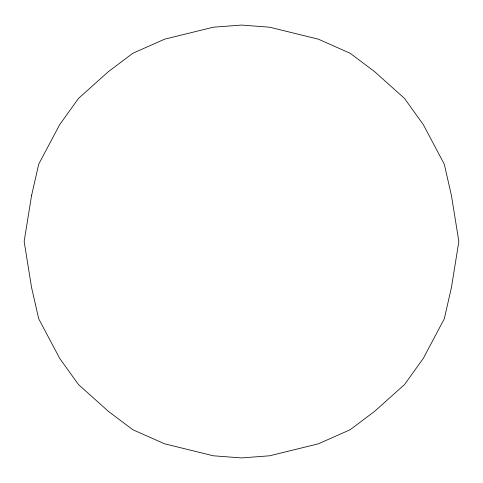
<?xml version="1.0" encoding="UTF-8"?>
<svg xmlns="http://www.w3.org/2000/svg" width="483" height="483" viewBox="0 0 483 483"><rect width="100%" height="100%" fill="white"/><g stroke="black" fill="none" stroke-linecap="round" stroke-linejoin="round"><path stroke-width="0.72" d="M31.558 195.567L24.15 241.5L31.558 287.433L38.712 318.804L59.681 358.362L78.487 384.571L108.403 411.353L132.825 429.731L164.655 443.835L213.371 455.795L241.5 457.932L269.629 455.795L318.345 443.835L350.175 429.731L374.597 411.353L404.512 384.571L423.319 358.362L444.288 318.804L451.442 287.433L458.85 241.5L451.442 195.567L444.288 164.196L423.319 124.638L404.512 98.429L374.597 71.647L350.175 53.269L318.345 39.165L269.629 27.205L241.5 25.068L213.371 27.205L164.655 39.165L132.825 53.269L108.403 71.647L78.487 98.429L59.681 124.638L38.712 164.196L31.558 195.567"/></g></svg>
